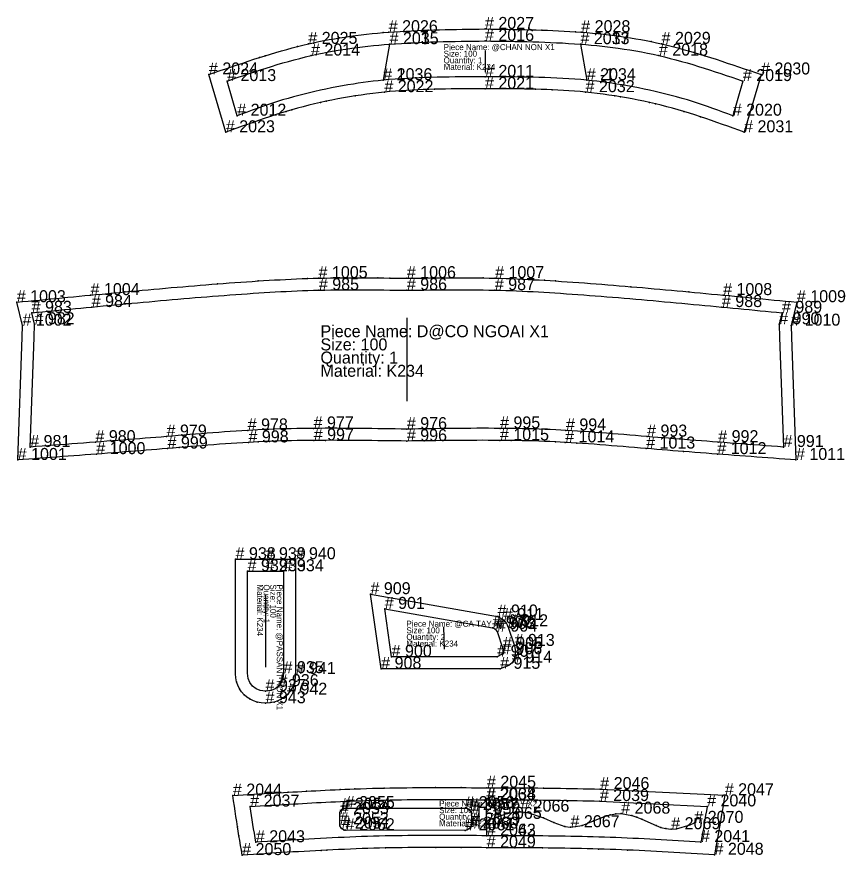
# Model space of a CAD drawing. Header units: metres. Extents: x 0 to 14781, y -73 to 3955.
# Drawn here: x 10755 to 11445, y 411 to 1110 of the extents above; entities that cross this region are included whole.
import ezdxf

# ---------------------------------------------------------------- set-up
doc = ezdxf.new("R2010")
doc.units = ezdxf.units.M

# ---------------------------------------------------------------- blocks, each defined once
blk = doc.blocks.new('36')
at = {"layer": '1'}
blk.add_lwpolyline([(11058.59, 566.59), (11049.64, 628.76), (11155.63, 610.17), (11158.31, 608.87), (11160.67, 607.22), (11162.61, 604.82), (11164.18, 602.04), (11169.74, 585.66), (11170.54, 580.94), (11169.92, 575.98), (11167.63, 571.69), (11164.84, 569.4), (11161.42, 567.82), (11157.7, 566.59)], close=True, dxfattribs=at)
at = {"layer": '14'}
blk.add_lwpolyline([(11067.26, 576.59), (11061.51, 616.53), (11151.27, 600.87), (11152.13, 600.64), (11153.66, 599.74), (11155.14, 597.55), (11160.01, 583.19), (11160.28, 581.64), (11159.34, 578.67), (11155.28, 576.59)], close=True, dxfattribs=at)
at = {"layer": '2'}
for p in [(11049.64, 628.76), (11061.51, 616.53), (11155.63, 610.17), (11160.67, 607.22), (11164.18, 602.04), (11151.27, 600.87), (11153.66, 599.74), (11155.14, 597.55), (11160.01, 583.19), (11169.74, 585.66), (11067.26, 576.59), (11155.28, 576.59), (11159.34, 578.67), (11058.59, 566.59), (11157.7, 566.59), (11167.63, 571.69)]:
    blk.add_point(p, dxfattribs=at)
at = {"layer": '3'}
for p in [(11160.67, 607.22), (11170.54, 580.94), (11167.63, 571.69)]:
    blk.add_point(p, dxfattribs=at)
at = {"layer": '7'}
blk.add_line((11111.44, 582.87), (11110.69, 601.71), dxfattribs=at)
at = {"layer": '1'}
for s, p in [('Size: 100', (11079.56, 596.14)), ('Piece Name: @CA TAY X2', (11079.56, 601.64)), ('Quantity: 2', (11079.56, 590.64)), ('Material: K234', (11079.56, 585.14))]:
    blk.add_text(s, height=5, dxfattribs=at).set_placement(p)
at = {"layer": '2'}
for s, p in [('# 909', (11049.64, 628.76)), ('# 901', (11061.51, 616.53)), ('# 910', (11155.63, 610.17)), ('# 911', (11160.67, 607.22)), ('# 902', (11151.27, 600.87)), ('# 903', (11153.66, 599.74)), ('# 912', (11164.18, 602.04)), ('# 904', (11155.14, 597.55)), ('# 913', (11169.74, 585.66)), ('# 906', (11159.34, 578.67)), ('# 905', (11160.01, 583.19)), ('# 900', (11067.26, 576.59)), ('# 907', (11155.28, 576.59)), ('# 914', (11167.63, 571.69)), ('# 908', (11058.59, 566.59)), ('# 915', (11157.7, 566.59))]:
    blk.add_text(s, height=10, dxfattribs=at).set_placement(p)
blk = doc.blocks.new('38')
at = {"layer": '1'}
blk.add_lwpolyline([(10937.19, 657.94), (10941.35, 657.94), (10945.52, 657.94), (10949.69, 657.94), (10953.85, 657.94), (10958.02, 657.94), (10962.19, 657.94), (10966.35, 657.94), (10970.52, 657.94), (10974.69, 657.94), (10978.85, 657.94), (10983.02, 657.94), (10987.19, 657.94), (10987.19, 562.29), (10986.89, 559.01), (10986.33, 555.78), (10985.36, 552.82), (10983.98, 550.01), (10982.21, 547.39), (10980.11, 545.01), (10977.74, 542.93), (10975.11, 541.16), (10972.3, 539.78), (10969.35, 538.8), (10965.8, 538.17), (10962.19, 537.86), (10958.57, 538.17), (10955.03, 538.8), (10952.07, 539.78), (10949.26, 541.16), (10946.63, 542.93), (10944.26, 545.01), (10942.16, 547.39), (10940.39, 550.01), (10939.01, 552.82), (10938.04, 555.78), (10937.48, 559.01), (10937.19, 562.29)], close=True, dxfattribs=at)
at = {"layer": '14'}
blk.add_lwpolyline([(10947.19, 647.94), (10950.94, 647.94), (10954.69, 647.94), (10958.44, 647.94), (10962.19, 647.94), (10965.94, 647.94), (10969.69, 647.94), (10973.44, 647.94), (10977.19, 647.94), (10977.19, 562.94), (10976.58, 558.37), (10975.23, 555.05), (10972.99, 552.15), (10970.07, 549.91), (10966.75, 548.54), (10962.19, 547.94), (10957.62, 548.54), (10954.3, 549.91), (10951.38, 552.15), (10949.14, 555.05), (10947.79, 558.37), (10947.19, 562.94)], close=True, dxfattribs=at)
at = {"layer": '2'}
for p in [(10937.19, 657.94), (10962.19, 657.94), (10987.19, 657.94), (10947.19, 647.94), (10962.19, 647.94), (10977.19, 647.94), (10977.19, 562.94), (10987.19, 562.29), (10962.19, 547.94), (10972.99, 552.15), (10980.11, 545.01), (10962.19, 537.86)]:
    blk.add_point(p, dxfattribs=at)
at = {"layer": '3'}
for p in [(10962.19, 657.94), (10938.04, 555.78), (10986.33, 555.78), (10940.39, 550.01), (10983.98, 550.01), (10944.26, 545.01), (10949.26, 541.16), (10955.03, 538.8), (10969.35, 538.8), (10975.11, 541.16), (10980.11, 545.01)]:
    blk.add_point(p, dxfattribs=at)
at = {"layer": '4'}
for p in [(10962.19, 657.94, 5), (10962.19, 647.94, 5)]:
    blk.add_point(p, dxfattribs=at)
at = {"layer": '7'}
blk.add_line((10962.19, 627.94), (10962.19, 567.95), dxfattribs=at)
at = {"layer": '1'}
for s, p in [('Material: K234', (10955.04, 636.94)), ('Quantity: 1', (10960.54, 636.94)), ('Size: 100', (10966.04, 636.94)), ('Piece Name: @PASSANT NON X1', (10971.54, 636.94))]:
    blk.add_text(s, height=5, rotation=270, dxfattribs=at).set_placement(p)
at = {"layer": '2'}
for s, p in [('# 938', (10937.19, 657.94)), ('# 939', (10962.19, 657.94)), ('# 940', (10987.19, 657.94)), ('# 932', (10947.19, 647.94)), ('# 933', (10962.19, 647.94)), ('# 934', (10977.19, 647.94)), ('# 935', (10977.19, 562.94)), ('# 941', (10987.19, 562.29)), ('# 936', (10972.99, 552.15)), ('# 937', (10962.19, 547.94)), ('# 942', (10980.11, 545.01)), ('# 943', (10962.19, 537.86))]:
    blk.add_text(s, height=10, dxfattribs=at).set_placement(p)
blk = doc.blocks.new('42')
at = {"layer": '1'}
blk.add_lwpolyline([(11079.95, 756.48), (11075.09, 756.56), (11070.24, 756.63), (11065.39, 756.7), (11060.54, 756.77), (11055.69, 756.83), (11050.84, 756.89), (11045.99, 756.95), (11041.14, 757), (11036.29, 757.04), (11031.44, 757.07), (11026.59, 757.1), (11021.74, 757.11), (11016.89, 757.12), (11012.04, 757.11), (11007.19, 757.1), (11002.34, 757.07), (10997.71, 757.02), (10993.08, 756.97), (10988.46, 756.9), (10983.83, 756.81), (10979.21, 756.7), (10974.58, 756.58), (10969.96, 756.43), (10965.33, 756.26), (10960.71, 756.07), (10956.09, 755.85), (10952.01, 755.64), (10947.92, 755.4), (10943.1, 755.11), (10938.28, 754.8), (10933.45, 754.48), (10928.63, 754.13), (10923.81, 753.78), (10918.99, 753.41), (10914.17, 753.04), (10909.35, 752.65), (10904.54, 752.26), (10899.72, 751.87), (10894.9, 751.47), (10890.08, 751.07), (10885.27, 750.67), (10880.45, 750.27), (10876, 749.91), (10871.55, 749.54), (10867.1, 749.18), (10862.65, 748.83), (10858.2, 748.47), (10853.75, 748.12), (10849.3, 747.77), (10844.6, 747.41), (10839.9, 747.04), (10835.2, 746.68), (10830.5, 746.32), (10825.8, 745.96), (10821.1, 745.61), (10816.42, 745.25), (10811.74, 744.9), (10807.05, 744.55), (10802.37, 744.2), (10797.69, 743.85), (10793.01, 743.5), (10788.32, 743.16), (10783.64, 742.81), (10778.96, 742.46), (10774.28, 742.12), (10769.59, 741.77), (10764.91, 741.43), (10760.23, 741.09), (10755.54, 740.74), (10759.39, 843.13), (10759.5, 852.74), (10754.77, 872.31), (10759.5, 872.77), (10764.23, 873.23), (10768.97, 873.68), (10773.7, 874.14), (10778.43, 874.6), (10783.17, 875.05), (10787.9, 875.51), (10792.63, 875.96), (10797.37, 876.42), (10802.1, 876.87), (10806.83, 877.32), (10811.57, 877.77), (10816.3, 878.22), (10821.07, 878.68), (10825.85, 879.13), (10830.62, 879.58), (10835.39, 880.03), (10840.16, 880.48), (10844.94, 880.92), (10849.76, 881.37), (10854.58, 881.82), (10859.4, 882.26), (10864.23, 882.7), (10869.05, 883.14), (10873.87, 883.57), (10878.7, 884), (10883.52, 884.43), (10888.34, 884.85), (10893.17, 885.26), (10897.99, 885.67), (10902.82, 886.07), (10907.65, 886.47), (10912.47, 886.86), (10917.3, 887.24), (10922.13, 887.62), (10926.96, 887.99), (10931.79, 888.35), (10936.62, 888.7), (10941.45, 889.04), (10946.28, 889.38), (10951.11, 889.7), (10955.94, 890.01), (10960.52, 890.3), (10965.1, 890.58), (10969.69, 890.84), (10974.27, 891.09), (10978.85, 891.33), (10983.43, 891.55), (10988.02, 891.75), (10992.6, 891.94), (10997.18, 892.1), (11001.77, 892.24), (11006.35, 892.36), (11011.3, 892.46), (11016.25, 892.54), (11021.2, 892.59), (11026.14, 892.62), (11031.09, 892.63), (11036.04, 892.63), (11040.99, 892.62), (11045.94, 892.59), (11050.88, 892.56), (11055.83, 892.53), (11060.78, 892.49), (11065.73, 892.45), (11070.47, 892.42), (11075.21, 892.39), (11079.95, 892.36), (11084.68, 892.39), (11089.42, 892.42), (11094.16, 892.45), (11099.11, 892.49), (11104.06, 892.53), (11109.01, 892.56), (11113.95, 892.59), (11118.9, 892.62), (11123.85, 892.63), (11128.8, 892.63), (11133.75, 892.62), (11138.7, 892.59), (11143.64, 892.54), (11148.59, 892.46), (11153.54, 892.36), (11158.12, 892.24), (11162.71, 892.1), (11167.29, 891.94), (11171.88, 891.75), (11176.46, 891.55), (11181.04, 891.33), (11185.62, 891.09), (11190.21, 890.84), (11194.79, 890.58), (11199.37, 890.3), (11203.95, 890.01), (11208.78, 889.7), (11213.61, 889.38), (11218.44, 889.04), (11223.27, 888.7), (11228.1, 888.35), (11232.93, 887.99), (11237.76, 887.62), (11242.59, 887.24), (11247.42, 886.86), (11252.24, 886.47), (11257.07, 886.07), (11261.9, 885.67), (11266.72, 885.26), (11271.55, 884.85), (11276.37, 884.43), (11281.2, 884), (11286.02, 883.57), (11290.84, 883.14), (11295.66, 882.7), (11300.49, 882.26), (11305.31, 881.82), (11310.13, 881.37), (11314.95, 880.92), (11319.73, 880.48), (11324.5, 880.03), (11329.27, 879.58), (11334.05, 879.13), (11338.82, 878.68), (11343.59, 878.22), (11348.32, 877.77), (11353.06, 877.32), (11357.79, 876.87), (11362.53, 876.42), (11367.26, 875.96), (11371.99, 875.51), (11376.73, 875.05), (11381.46, 874.6), (11386.19, 874.14), (11390.93, 873.68), (11395.66, 873.23), (11400.39, 872.77), (11405.12, 872.31), (11400.39, 852.74), (11400.5, 843.13), (11404.35, 740.74), (11399.67, 741.09), (11394.98, 741.43), (11390.3, 741.77), (11385.62, 742.12), (11380.93, 742.46), (11376.25, 742.81), (11371.57, 743.16), (11366.88, 743.5), (11362.2, 743.85), (11357.52, 744.2), (11352.84, 744.55), (11348.15, 744.9), (11343.47, 745.25), (11338.79, 745.61), (11334.09, 745.96), (11329.39, 746.32), (11324.69, 746.68), (11319.99, 747.04), (11315.29, 747.41), (11310.59, 747.77), (11306.14, 748.12), (11301.69, 748.47), (11297.24, 748.83), (11292.79, 749.18), (11288.34, 749.54), (11283.89, 749.91), (11279.44, 750.27), (11274.62, 750.67), (11269.81, 751.07), (11264.99, 751.47), (11260.17, 751.87), (11255.35, 752.26), (11250.54, 752.65), (11245.72, 753.04), (11240.9, 753.41), (11236.08, 753.78), (11231.26, 754.13), (11226.44, 754.48), (11221.61, 754.8), (11216.79, 755.11), (11211.97, 755.4), (11207.88, 755.64), (11203.8, 755.85), (11199.18, 756.07), (11194.56, 756.26), (11189.93, 756.43), (11185.31, 756.58), (11180.69, 756.7), (11176.06, 756.81), (11171.43, 756.9), (11166.81, 756.97), (11162.18, 757.02), (11157.55, 757.07), (11152.7, 757.1), (11147.85, 757.11), (11143, 757.12), (11138.15, 757.11), (11133.3, 757.1), (11128.45, 757.07), (11123.6, 757.04), (11118.75, 757), (11113.9, 756.95), (11109.05, 756.89), (11104.2, 756.83), (11099.35, 756.77), (11094.5, 756.7), (11089.65, 756.63), (11084.8, 756.56)], close=True, dxfattribs=at)
at = {"layer": '14'}
blk.add_lwpolyline([(11079.95, 766.48), (11075.09, 766.55), (11070.23, 766.63), (11065.38, 766.7), (11060.52, 766.77), (11055.66, 766.83), (11050.81, 766.89), (11045.95, 766.95), (11041.1, 767), (11036.24, 767.04), (11031.38, 767.07), (11026.53, 767.1), (11021.67, 767.12), (11016.81, 767.12), (11011.96, 767.12), (11007.1, 767.1), (11002.24, 767.07), (10997.59, 767.02), (10992.93, 766.97), (10988.27, 766.9), (10983.61, 766.81), (10978.96, 766.7), (10974.3, 766.57), (10969.65, 766.42), (10964.99, 766.25), (10960.34, 766.06), (10955.69, 765.84), (10951.48, 765.62), (10947.27, 765.38), (10942.44, 765.09), (10937.61, 764.78), (10932.77, 764.45), (10927.94, 764.11), (10923.11, 763.75), (10918.28, 763.39), (10913.46, 763.01), (10908.63, 762.63), (10903.8, 762.24), (10898.98, 761.84), (10894.15, 761.44), (10889.32, 761.04), (10884.5, 760.64), (10879.67, 760.24), (10875.22, 759.88), (10870.77, 759.51), (10866.32, 759.15), (10861.87, 758.8), (10857.42, 758.44), (10852.97, 758.09), (10848.52, 757.74), (10843.82, 757.38), (10839.13, 757.01), (10834.43, 756.65), (10829.74, 756.29), (10825.04, 755.93), (10820.35, 755.58), (10815.4, 755.21), (10810.46, 754.83), (10805.52, 754.46), (10800.57, 754.1), (10795.63, 753.73), (10790.68, 753.36), (10785.74, 753), (10780.79, 752.63), (10775.85, 752.27), (10770.9, 751.91), (10765.96, 751.54), (10769.39, 842.88), (10769.52, 853.87), (10767.2, 863.46), (10771.75, 863.9), (10776.3, 864.34), (10780.85, 864.78), (10785.4, 865.22), (10789.95, 865.65), (10794.5, 866.09), (10799.05, 866.53), (10803.6, 866.96), (10808.15, 867.4), (10812.7, 867.83), (10817.25, 868.27), (10822.01, 868.72), (10826.77, 869.17), (10831.53, 869.62), (10836.29, 870.07), (10841.05, 870.52), (10845.82, 870.96), (10850.63, 871.41), (10855.44, 871.85), (10860.25, 872.3), (10865.06, 872.74), (10869.88, 873.17), (10874.69, 873.61), (10879.5, 874.03), (10884.32, 874.46), (10889.13, 874.88), (10893.94, 875.29), (10898.76, 875.7), (10903.57, 876.1), (10908.39, 876.5), (10913.21, 876.89), (10918.02, 877.27), (10922.84, 877.64), (10927.66, 878.01), (10932.48, 878.37), (10937.3, 878.72), (10942.12, 879.06), (10946.94, 879.4), (10951.76, 879.72), (10956.59, 880.03), (10961.13, 880.32), (10965.67, 880.59), (10970.22, 880.85), (10974.76, 881.1), (10979.31, 881.34), (10983.85, 881.56), (10988.4, 881.76), (10992.95, 881.94), (10997.5, 882.1), (11002.05, 882.24), (11006.6, 882.36), (11011.52, 882.46), (11016.44, 882.54), (11021.37, 882.59), (11026.3, 882.62), (11031.22, 882.63), (11036.15, 882.63), (11041.07, 882.62), (11046, 882.59), (11050.93, 882.56), (11055.85, 882.53), (11060.78, 882.49), (11065.71, 882.45), (11070.45, 882.42), (11075.2, 882.39), (11079.95, 882.36), (11084.69, 882.39), (11089.44, 882.42), (11094.19, 882.45), (11099.11, 882.49), (11104.04, 882.53), (11108.96, 882.56), (11113.89, 882.59), (11118.82, 882.62), (11123.74, 882.63), (11128.67, 882.63), (11133.6, 882.62), (11138.52, 882.59), (11143.45, 882.54), (11148.37, 882.46), (11153.3, 882.36), (11157.85, 882.24), (11162.39, 882.1), (11166.94, 881.94), (11171.49, 881.76), (11176.04, 881.56), (11180.58, 881.34), (11185.13, 881.1), (11189.67, 880.85), (11194.22, 880.59), (11198.76, 880.32), (11203.31, 880.03), (11208.13, 879.72), (11212.95, 879.4), (11217.77, 879.06), (11222.59, 878.72), (11227.41, 878.37), (11232.23, 878.01), (11237.05, 877.64), (11241.87, 877.27), (11246.68, 876.89), (11251.5, 876.5), (11256.32, 876.1), (11261.13, 875.7), (11265.95, 875.29), (11270.76, 874.88), (11275.58, 874.46), (11280.39, 874.03), (11285.2, 873.61), (11290.02, 873.17), (11294.83, 872.74), (11299.64, 872.3), (11304.45, 871.85), (11309.26, 871.41), (11314.08, 870.96), (11318.84, 870.52), (11323.6, 870.07), (11328.36, 869.62), (11333.12, 869.17), (11337.88, 868.72), (11342.64, 868.27), (11347.19, 867.83), (11351.74, 867.4), (11356.3, 866.96), (11360.85, 866.53), (11365.4, 866.09), (11369.95, 865.65), (11374.5, 865.22), (11379.05, 864.78), (11383.6, 864.34), (11388.15, 863.9), (11392.7, 863.46), (11390.38, 853.87), (11390.51, 842.88), (11393.94, 751.54), (11388.99, 751.91), (11384.05, 752.27), (11379.1, 752.63), (11374.16, 753), (11369.21, 753.36), (11364.27, 753.73), (11359.32, 754.1), (11354.38, 754.46), (11349.43, 754.83), (11344.49, 755.21), (11339.54, 755.58), (11334.85, 755.93), (11330.15, 756.29), (11325.46, 756.65), (11320.76, 757.01), (11316.07, 757.38), (11311.38, 757.74), (11306.92, 758.09), (11302.47, 758.44), (11298.02, 758.8), (11293.57, 759.15), (11289.12, 759.51), (11284.67, 759.88), (11280.22, 760.24), (11275.39, 760.64), (11270.57, 761.04), (11265.74, 761.44), (11260.91, 761.84), (11256.09, 762.24), (11251.26, 762.63), (11246.43, 763.01), (11241.61, 763.39), (11236.78, 763.75), (11231.95, 764.11), (11227.12, 764.45), (11222.28, 764.78), (11217.45, 765.09), (11212.62, 765.38), (11208.41, 765.62), (11204.21, 765.84), (11199.55, 766.06), (11194.9, 766.25), (11190.25, 766.42), (11185.59, 766.57), (11180.93, 766.7), (11176.28, 766.81), (11171.62, 766.9), (11166.96, 766.97), (11162.31, 767.02), (11157.65, 767.07), (11152.79, 767.1), (11147.93, 767.12), (11143.08, 767.12), (11138.22, 767.12), (11133.36, 767.1), (11128.51, 767.07), (11123.65, 767.04), (11118.8, 767), (11113.94, 766.95), (11109.08, 766.89), (11104.23, 766.83), (11099.37, 766.77), (11094.51, 766.7), (11089.66, 766.63), (11084.8, 766.55)], close=True, dxfattribs=at)
at = {"layer": '2'}
for p in [(11006.35, 892.36), (11079.95, 892.36), (11153.54, 892.36), (11006.6, 882.36), (11079.95, 882.36), (11153.3, 882.36), (10816.3, 878.22), (11343.59, 878.22), (10754.77, 872.31), (10817.25, 868.27), (11342.64, 868.27), (11405.12, 872.31), (10767.2, 863.46), (11392.7, 863.46), (10769.52, 853.87), (11390.38, 853.87), (10759.5, 852.74), (11400.39, 852.74), (10947.27, 765.38), (11002.24, 767.07), (11079.95, 766.48), (11157.65, 767.07), (11212.62, 765.38), (10820.35, 755.58), (10879.67, 760.24), (10947.92, 755.4), (11002.34, 757.07), (11079.95, 756.48), (11157.55, 757.07), (11211.97, 755.4), (11280.22, 760.24), (11339.54, 755.58), (10765.96, 751.54), (10880.45, 750.27), (11279.44, 750.27), (11393.94, 751.54), (10821.1, 745.61), (11338.79, 745.61), (10755.54, 740.74), (11404.35, 740.74)]:
    blk.add_point(p, dxfattribs=at)
at = {"layer": '3'}
for p in [(10955.94, 890.01), (10997.18, 892.1), (11006.35, 892.36), (11055.83, 892.53), (11065.73, 892.45), (11094.16, 892.45), (11143.64, 892.54), (11153.54, 892.36), (11194.79, 890.58), (11203.95, 890.01), (10922.13, 887.62), (11266.72, 885.26), (10816.3, 878.22), (10844.94, 880.92), (11314.95, 880.92), (11343.59, 878.22), (10947.92, 755.4), (10956.09, 755.85), (10965.33, 756.26), (11002.34, 757.07), (11012.04, 757.11), (11094.5, 756.7), (11157.55, 757.07), (11166.81, 756.97), (11203.8, 755.85), (11211.97, 755.4), (10880.45, 750.27), (10890.08, 751.07), (11221.61, 754.8), (11279.44, 750.27), (10821.1, 745.61), (10849.3, 747.77), (11310.59, 747.77), (11338.79, 745.61)]:
    blk.add_point(p, dxfattribs=at)
at = {"layer": '4'}
for p in [(10947.27, 765.38, 7), (11002.24, 767.07, 7), (11079.95, 766.48, 7), (11157.65, 767.07, 7), (11212.62, 765.38, 7), (10879.67, 760.24, 7), (10947.92, 755.4, 7), (11002.34, 757.07, 7), (11079.95, 756.48, 7), (11157.55, 757.07, 7), (11211.97, 755.4, 7), (11280.22, 760.24, 7), (10880.45, 750.27, 7), (11279.44, 750.27, 7)]:
    blk.add_point(p, dxfattribs=at)
at = {"layer": '7'}
blk.add_line((11079.95, 859.19), (11079.95, 789.66), dxfattribs=at)
at = {"layer": '1'}
for s, p in [('Piece Name: D@CO NGOAI X1', (11007.95, 843.12)), ('Size: 100', (11007.95, 832.12)), ('Quantity: 1', (11007.95, 821.12)), ('Material: K234', (11007.95, 810.12))]:
    blk.add_text(s, height=10, dxfattribs=at).set_placement(p)
at = {"layer": '2'}
for s, p in [('# 1005', (11006.35, 892.36)), ('# 1006', (11079.95, 892.36)), ('# 1007', (11153.54, 892.36)), ('# 1004', (10816.3, 878.22)), ('# 985', (11006.6, 882.36)), ('# 986', (11079.95, 882.36)), ('# 987', (11153.3, 882.36)), ('# 1008', (11343.59, 878.22)), ('# 1003', (10754.77, 872.31)), ('# 1009', (11405.12, 872.31)), ('# 984', (10817.25, 868.27)), ('# 988', (11342.64, 868.27)), ('# 983', (10767.2, 863.46)), ('# 989', (11392.7, 863.46)), ('# 1002', (10759.5, 852.74)), ('# 982', (10769.52, 853.87)), ('# 990', (11390.38, 853.87)), ('# 1010', (11400.39, 852.74)), ('# 977', (11002.24, 767.07)), ('# 976', (11079.95, 766.48)), ('# 995', (11157.65, 767.07)), ('# 979', (10879.67, 760.24)), ('# 978', (10947.27, 765.38)), ('# 994', (11212.62, 765.38)), ('# 993', (11280.22, 760.24)), ('# 980', (10820.35, 755.58)), ('# 998', (10947.92, 755.4)), ('# 997', (11002.34, 757.07)), ('# 996', (11079.95, 756.48)), ('# 1015', (11157.55, 757.07)), ('# 1014', (11211.97, 755.4)), ('# 992', (11339.54, 755.58)), ('# 981', (10765.96, 751.54)), ('# 1000', (10821.1, 745.61)), ('# 999', (10880.45, 750.27)), ('# 1013', (11279.44, 750.27)), ('# 1012', (11338.79, 745.61)), ('# 991', (11393.94, 751.54)), ('# 1001', (10755.54, 740.74)), ('# 1011', (11404.35, 740.74))]:
    blk.add_text(s, height=10, dxfattribs=at).set_placement(p)
blk = doc.blocks.new('80')
at = {"layer": '1'}
blk.add_lwpolyline([(11145.1, 1050.18), (11140.41, 1050.19), (11135.73, 1050.19), (11131.04, 1050.18), (11126.36, 1050.17), (11121.67, 1050.15), (11116.99, 1050.11), (11112.3, 1050.05), (11107.62, 1049.98), (11102.93, 1049.88), (11098.29, 1049.75), (11093.64, 1049.6), (11089, 1049.41), (11084.36, 1049.19), (11079.72, 1048.93), (11075.09, 1048.63), (11070.46, 1048.29), (11065.83, 1047.9), (11061.21, 1047.47), (11056.34, 1046.95), (11051.47, 1046.38), (11046.61, 1045.75), (11041.76, 1045.07), (11036.91, 1044.34), (11032.04, 1043.56), (11027.18, 1042.73), (11022.33, 1041.84), (11017.49, 1040.9), (11012.65, 1039.91), (11007.83, 1038.86), (11003.05, 1037.75), (10998.27, 1036.59), (10993.51, 1035.36), (10988.77, 1034.08), (10984.04, 1032.75), (10979.32, 1031.36), (10974.7, 1029.95), (10970.09, 1028.48), (10965.5, 1026.98), (10960.92, 1025.44), (10956.35, 1023.86), (10951.78, 1022.26), (10947.23, 1020.63), (10942.68, 1018.99), (10938.14, 1017.33), (10933.6, 1015.67), (10929.06, 1014), (10914.95, 1062.23), (10919.64, 1063.83), (10924.32, 1065.44), (10929.01, 1067.04), (10933.7, 1068.63), (10938.39, 1070.21), (10943.09, 1071.77), (10947.79, 1073.32), (10952.5, 1074.85), (10957.22, 1076.36), (10961.94, 1077.84), (10966.4, 1079.21), (10970.86, 1080.55), (10975.32, 1081.86), (10979.8, 1083.13), (10984.3, 1084.35), (10988.8, 1085.53), (10993.31, 1086.66), (10997.84, 1087.74), (11002.15, 1088.7), (11006.47, 1089.61), (11010.81, 1090.47), (11015.15, 1091.28), (11019.5, 1092.04), (11023.86, 1092.76), (11028.22, 1093.43), (11032.59, 1094.06), (11037.19, 1094.67), (11041.79, 1095.24), (11046.39, 1095.77), (11051, 1096.25), (11055.61, 1096.7), (11060.22, 1097.11), (11064.84, 1097.48), (11069.55, 1097.82), (11074.26, 1098.13), (11078.98, 1098.41), (11083.69, 1098.66), (11088.41, 1098.88), (11093.13, 1099.08), (11097.85, 1099.26), (11102.57, 1099.41), (11107.29, 1099.54), (11112.02, 1099.66), (11116.74, 1099.76), (11121.46, 1099.86), (11126.19, 1099.94), (11130.92, 1100.01), (11135.64, 1100.07), (11140.37, 1100.13), (11145.1, 1100.19), (11149.82, 1100.13), (11154.55, 1100.07), (11159.28, 1100.01), (11164, 1099.94), (11168.73, 1099.86), (11173.45, 1099.76), (11178.18, 1099.66), (11182.9, 1099.54), (11187.62, 1099.41), (11192.34, 1099.26), (11197.06, 1099.08), (11201.78, 1098.88), (11206.5, 1098.66), (11211.22, 1098.41), (11215.93, 1098.13), (11220.64, 1097.82), (11225.35, 1097.48), (11229.97, 1097.11), (11234.58, 1096.7), (11239.2, 1096.25), (11243.8, 1095.77), (11248.41, 1095.24), (11253.01, 1094.67), (11257.6, 1094.06), (11261.97, 1093.43), (11266.34, 1092.76), (11270.7, 1092.04), (11275.05, 1091.28), (11279.39, 1090.47), (11283.72, 1089.61), (11288.04, 1088.7), (11292.35, 1087.74), (11296.88, 1086.66), (11301.39, 1085.53), (11305.9, 1084.35), (11310.39, 1083.13), (11314.87, 1081.86), (11319.34, 1080.55), (11323.8, 1079.21), (11328.25, 1077.84), (11332.97, 1076.36), (11337.69, 1074.85), (11342.4, 1073.32), (11347.1, 1071.77), (11351.8, 1070.21), (11356.49, 1068.63), (11361.18, 1067.04), (11365.87, 1065.44), (11370.55, 1063.83), (11375.24, 1062.23), (11361.14, 1014), (11356.6, 1015.67), (11352.06, 1017.33), (11347.51, 1018.99), (11342.96, 1020.63), (11338.41, 1022.26), (11333.84, 1023.86), (11329.27, 1025.44), (11324.69, 1026.98), (11320.1, 1028.48), (11315.49, 1029.95), (11310.87, 1031.36), (11306.16, 1032.75), (11301.43, 1034.08), (11296.68, 1035.36), (11291.92, 1036.59), (11287.15, 1037.75), (11282.36, 1038.86), (11277.54, 1039.91), (11272.71, 1040.9), (11267.86, 1041.84), (11263.01, 1042.73), (11258.15, 1043.56), (11253.28, 1044.34), (11248.43, 1045.07), (11243.58, 1045.75), (11238.72, 1046.38), (11233.86, 1046.95), (11228.98, 1047.47), (11224.36, 1047.9), (11219.73, 1048.29), (11215.1, 1048.63), (11210.47, 1048.93), (11205.83, 1049.19), (11201.19, 1049.41), (11196.55, 1049.6), (11191.9, 1049.75), (11187.26, 1049.88), (11182.58, 1049.98), (11177.89, 1050.05), (11173.21, 1050.11), (11168.52, 1050.15), (11163.84, 1050.17), (11159.15, 1050.18), (11154.47, 1050.19), (11149.78, 1050.19)], close=True, dxfattribs=at)
at = {"layer": '14'}
blk.add_lwpolyline([(11145.1, 1060.18), (11140.09, 1060.19), (11135.09, 1060.19), (11130.09, 1060.18), (11125.09, 1060.17), (11120.09, 1060.14), (11115.09, 1060.09), (11110.1, 1060.02), (11105.1, 1059.93), (11100.11, 1059.81), (11095.12, 1059.66), (11090.13, 1059.47), (11085.15, 1059.25), (11080.17, 1058.98), (11075.19, 1058.67), (11070.22, 1058.31), (11065.25, 1057.9), (11060.28, 1057.43), (11056.12, 1056.99), (11051.95, 1056.52), (11047.8, 1056), (11043.64, 1055.44), (11039.49, 1054.85), (11035.35, 1054.22), (11030.75, 1053.48), (11026.17, 1052.7), (11021.59, 1051.88), (11017.02, 1051.01), (11012.46, 1050.09), (11007.91, 1049.12), (11003.37, 1048.11), (10998.84, 1047.04), (10994.32, 1045.93), (10989.82, 1044.76), (10985.34, 1043.54), (10980.87, 1042.27), (10976.41, 1040.94), (10972.16, 1039.61), (10967.93, 1038.24), (10963.71, 1036.83), (10959.5, 1035.39), (10955.3, 1033.92), (10951.1, 1032.42), (10946.92, 1030.91), (10942.73, 1029.38), (10938.55, 1027.85), (10930.11, 1056.72), (10934.73, 1058.3), (10939.35, 1059.88), (10943.98, 1061.45), (10948.61, 1063), (10953.24, 1064.54), (10957.88, 1066.05), (10962.53, 1067.54), (10967.18, 1069), (10971.84, 1070.42), (10976.52, 1071.8), (10981.2, 1073.14), (10985.9, 1074.43), (10990.61, 1075.67), (10995.33, 1076.86), (11000.07, 1077.98), (11004.88, 1079.05), (11009.71, 1080.05), (11014.55, 1080.99), (11019.4, 1081.87), (11024.26, 1082.69), (11029.14, 1083.45), (11034.02, 1084.15), (11038.51, 1084.75), (11043, 1085.31), (11047.5, 1085.82), (11052.01, 1086.3), (11056.51, 1086.73), (11061.02, 1087.13), (11065.54, 1087.5), (11070.5, 1087.86), (11075.46, 1088.18), (11080.43, 1088.47), (11085.39, 1088.73), (11090.36, 1088.95), (11095.33, 1089.15), (11100.31, 1089.33), (11105.28, 1089.48), (11110.25, 1089.61), (11115.23, 1089.73), (11120.21, 1089.83), (11125.18, 1089.91), (11130.16, 1089.99), (11135.14, 1090.06), (11140.12, 1090.12), (11145.1, 1090.19), (11150.08, 1090.12), (11155.05, 1090.06), (11160.03, 1089.99), (11165.01, 1089.91), (11169.99, 1089.83), (11174.96, 1089.73), (11179.94, 1089.61), (11184.91, 1089.48), (11189.89, 1089.33), (11194.86, 1089.15), (11199.83, 1088.95), (11204.8, 1088.73), (11209.77, 1088.47), (11214.73, 1088.18), (11219.69, 1087.86), (11224.65, 1087.5), (11229.17, 1087.13), (11233.68, 1086.73), (11238.19, 1086.3), (11242.69, 1085.82), (11247.19, 1085.31), (11251.68, 1084.75), (11256.17, 1084.15), (11261.06, 1083.45), (11265.93, 1082.69), (11270.79, 1081.87), (11275.65, 1080.99), (11280.49, 1080.05), (11285.31, 1079.05), (11290.12, 1077.98), (11294.86, 1076.86), (11299.59, 1075.67), (11304.3, 1074.43), (11308.99, 1073.14), (11313.68, 1071.8), (11318.35, 1070.42), (11323.01, 1069), (11327.67, 1067.54), (11332.31, 1066.05), (11336.95, 1064.54), (11341.58, 1063), (11346.21, 1061.45), (11350.84, 1059.88), (11355.46, 1058.3), (11360.09, 1056.72), (11351.65, 1027.85), (11347.46, 1029.38), (11343.28, 1030.91), (11339.09, 1032.42), (11334.89, 1033.92), (11330.69, 1035.39), (11326.48, 1036.83), (11322.26, 1038.24), (11318.03, 1039.61), (11313.78, 1040.94), (11309.33, 1042.27), (11304.86, 1043.54), (11300.37, 1044.76), (11295.87, 1045.93), (11291.35, 1047.04), (11286.83, 1048.11), (11282.29, 1049.12), (11277.73, 1050.09), (11273.17, 1051.01), (11268.6, 1051.88), (11264.02, 1052.7), (11259.44, 1053.48), (11254.84, 1054.22), (11250.7, 1054.85), (11246.55, 1055.44), (11242.39, 1056), (11238.24, 1056.52), (11234.08, 1056.99), (11229.91, 1057.43), (11224.95, 1057.9), (11219.98, 1058.31), (11215, 1058.67), (11210.02, 1058.98), (11205.04, 1059.25), (11200.06, 1059.47), (11195.07, 1059.66), (11190.08, 1059.81), (11185.09, 1059.93), (11180.09, 1060.02), (11175.1, 1060.09), (11170.1, 1060.14), (11165.1, 1060.17), (11160.1, 1060.18), (11155.1, 1060.19), (11150.1, 1060.19)], close=True, dxfattribs=at)
at = {"layer": '2'}
for p in [(11145.1, 1100.19), (11064.84, 1097.48), (11225.35, 1097.48), (10997.84, 1087.74), (11065.54, 1087.5), (11065.54, 1087.5), (11145.1, 1090.19), (11224.65, 1087.5), (11224.65, 1087.5), (11292.35, 1087.74), (11000.07, 1077.98), (11290.12, 1077.98), (10914.95, 1062.23), (10930.11, 1056.72), (11060.28, 1057.43), (11060.28, 1057.43), (11145.1, 1060.18), (11229.91, 1057.43), (11229.91, 1057.43), (11360.09, 1056.72), (11375.24, 1062.23), (11145.1, 1050.18), (11061.21, 1047.47), (11228.98, 1047.47), (10938.55, 1027.85), (11351.65, 1027.85), (10929.06, 1014), (11361.14, 1014)]:
    blk.add_point(p, dxfattribs=at)
at = {"layer": '3'}
for p in [(11097.85, 1099.26), (11192.34, 1099.26), (11220.64, 1097.82), (11023.86, 1092.76), (11032.59, 1094.06), (11060.22, 1097.11), (11064.84, 1097.48), (11225.35, 1097.48), (11253.01, 1094.67), (11257.6, 1094.06), (10988.8, 1085.53), (10997.84, 1087.74), (11283.72, 1089.61), (11292.35, 1087.74), (10961.94, 1077.84), (11319.34, 1080.55), (11328.25, 1077.84), (10957.22, 1076.36), (11102.93, 1049.88), (11187.26, 1049.88), (11201.19, 1049.41), (11036.91, 1044.34), (11061.21, 1047.47), (11075.09, 1048.63), (11228.98, 1047.47), (11253.28, 1044.34), (11258.15, 1043.56), (11007.83, 1038.86), (11012.65, 1039.91), (11282.36, 1038.86), (11287.15, 1037.75), (10979.32, 1031.36), (10984.04, 1032.75), (11310.87, 1031.36), (10951.78, 1022.26), (11324.69, 1026.98)]:
    blk.add_point(p, dxfattribs=at)
at = {"layer": '4'}
for p in [(11145.1, 1100.19, 7), (10997.84, 1087.74, 7), (11145.1, 1090.19, 7), (11292.35, 1087.74, 7), (11000.07, 1077.98, 7), (11290.12, 1077.98, 7), (11145.1, 1060.18, 7), (11145.1, 1050.18, 7)]:
    blk.add_point(p, dxfattribs=at)
at = {"layer": '7'}
blk.add_line((11145.1, 1082.19), (11145.1, 1064.18), dxfattribs=at)
at = {"layer": '8'}
for p, q in [((11065.54, 1087.5), (11060.28, 1057.43)), ((11224.65, 1087.5), (11229.91, 1057.43))]:
    blk.add_line(p, q, dxfattribs=at)
at = {"layer": '1'}
for s, p in [('Piece Name: @CHAN NON X1', (11110.6, 1082.53)), ('Size: 100', (11110.6, 1077.03)), ('Quantity: 1', (11110.6, 1071.53)), ('Material: K234', (11110.6, 1066.03))]:
    blk.add_text(s, height=5, dxfattribs=at).set_placement(p)
at = {"layer": '2'}
for s, p in [('# 2026', (11064.84, 1097.48)), ('# 2027', (11145.1, 1100.19)), ('# 2028', (11225.35, 1097.48)), ('# 2025', (10997.84, 1087.74)), ('# 2016', (11145.1, 1090.19)), ('# 2029', (11292.35, 1087.74)), ('# 2015', (11065.54, 1087.5)), ('# 2035', (11065.54, 1087.5)), ('# 2017', (11224.65, 1087.5)), ('# 2033', (11224.65, 1087.5)), ('# 2014', (11000.07, 1077.98)), ('# 2018', (11290.12, 1077.98)), ('# 2024', (10914.95, 1062.23)), ('# 2011', (11145.1, 1060.18)), ('# 2030', (11375.24, 1062.23)), ('# 2013', (10930.11, 1056.72)), ('# 2036', (11060.28, 1057.43)), ('# 1', (11060.28, 1057.43)), ('# 2034', (11229.91, 1057.43)), ('# -1', (11229.91, 1057.43)), ('# 2019', (11360.09, 1056.72)), ('# 2022', (11061.21, 1047.47)), ('# 2021', (11145.1, 1050.18)), ('# 2032', (11228.98, 1047.47)), ('# 2012', (10938.55, 1027.85)), ('# 2020', (11351.65, 1027.85)), ('# 2023', (10929.06, 1014)), ('# 2031', (11361.14, 1014))]:
    blk.add_text(s, height=10, dxfattribs=at).set_placement(p)
blk = doc.blocks.new('81')
at = {"layer": '1'}
blk.add_lwpolyline([(10934.94, 460.84), (10939.28, 461.11), (10943.63, 461.38), (10947.97, 461.65), (10952.31, 461.92), (10956.66, 462.19), (10961, 462.46), (10965.35, 462.73), (10969.23, 462.96), (10973.12, 463.2), (10977.01, 463.43), (10980.9, 463.65), (10984.77, 463.87), (10988.65, 464.09), (10992.52, 464.31), (10996.4, 464.52), (11000.29, 464.73), (11004.19, 464.94), (11008.09, 465.14), (11011.98, 465.35), (11016.06, 465.54), (11020.14, 465.72), (11024.22, 465.91), (11028.3, 466.08), (11032.39, 466.25), (11036.47, 466.41), (11041.39, 466.59), (11046.31, 466.76), (11051.22, 466.9), (11056.14, 467.04), (11061.05, 467.15), (11065.8, 467.25), (11070.54, 467.33), (11075.29, 467.39), (11080.04, 467.45), (11084.78, 467.49), (11089.53, 467.52), (11094.27, 467.54), (11099.02, 467.55), (11103.76, 467.55), (11108.03, 467.55), (11112.3, 467.54), (11116.56, 467.53), (11120.83, 467.51), (11125.09, 467.49), (11129.42, 467.47), (11133.75, 467.45), (11138.08, 467.44), (11142.41, 467.42), (11146.73, 467.4), (11151.45, 467.39), (11156.17, 467.38), (11160.89, 467.36), (11165.61, 467.35), (11170.32, 467.33), (11175.04, 467.31), (11179.76, 467.28), (11184.48, 467.24), (11189.19, 467.2), (11193.91, 467.15), (11198.64, 467.09), (11203.37, 467.02), (11208.11, 466.94), (11212.84, 466.86), (11217.57, 466.78), (11222.3, 466.68), (11227.03, 466.59), (11231.76, 466.49), (11236.49, 466.39), (11241.22, 466.29), (11344.99, 461.12), (11344.27, 456.72), (11343.55, 452.32), (11342.82, 447.92), (11342.09, 443.52), (11341.35, 439.13), (11340.6, 434.73), (11339.79, 430.08), (11338.97, 425.43), (11338.13, 420.78), (11337.3, 416.14), (11336.46, 411.49), (11331.62, 411.78), (11326.78, 412.07), (11321.94, 412.35), (11317.1, 412.64), (11312.26, 412.92), (11307.42, 413.2), (11302.58, 413.47), (11297.74, 413.74), (11292.89, 414), (11288.05, 414.26), (11283.21, 414.51), (11278.37, 414.75), (11273.53, 414.98), (11268.69, 415.2), (11263.84, 415.41), (11259, 415.62), (11254.16, 415.81), (11249.31, 415.99), (11244.47, 416.15), (11239.62, 416.3), (11234.98, 416.44), (11230.33, 416.56), (11225.68, 416.67), (11221.03, 416.76), (11216.39, 416.85), (11211.74, 416.93), (11207.09, 417), (11202.44, 417.06), (11197.79, 417.11), (11193.14, 417.16), (11188.49, 417.2), (11183.83, 417.23), (11179.17, 417.26), (11174.51, 417.29), (11169.86, 417.31), (11165.19, 417.33), (11160.52, 417.35), (11155.85, 417.37), (11151.18, 417.38), (11146.51, 417.4), (11142.27, 417.42), (11138.04, 417.45), (11133.81, 417.47), (11129.57, 417.49), (11125.34, 417.51), (11121.12, 417.53), (11116.9, 417.54), (11112.68, 417.55), (11108.46, 417.56), (11104.24, 417.56), (11099.56, 417.55), (11094.88, 417.54), (11090.2, 417.52), (11085.52, 417.49), (11080.83, 417.45), (11076.15, 417.4), (11071.47, 417.33), (11066.79, 417.25), (11062.11, 417.16), (11057.23, 417.04), (11052.35, 416.91), (11047.47, 416.76), (11042.59, 416.59), (11037.71, 416.41), (11032.84, 416.22), (11027.96, 416.01), (11023.08, 415.8), (11018.2, 415.57), (11013.33, 415.34), (11008.45, 415.09), (11003.75, 414.85), (10999.05, 414.6), (10994.36, 414.34), (10989.66, 414.08), (10984.96, 413.81), (10980.27, 413.54), (10975.57, 413.26), (10970.87, 412.98), (10966.18, 412.7), (10961.48, 412.41), (10956.79, 412.12), (10952.09, 411.83), (10947.4, 411.54), (10942.7, 411.25), (10942.03, 415.25), (10941.35, 419.25), (10940.68, 423.26), (10940.02, 427.26), (10939.41, 431.04), (10938.8, 434.82), (10938.13, 439.15), (10937.47, 443.49), (10936.83, 447.82), (10936.19, 452.16), (10935.56, 456.5)], close=True, dxfattribs=at)
at = {"layer": '14'}
blk.add_lwpolyline([(10949.43, 451.72), (10953.56, 451.98), (10957.69, 452.23), (10961.82, 452.49), (10965.95, 452.74), (10969.83, 452.98), (10973.71, 453.21), (10977.59, 453.44), (10981.47, 453.67), (10985.34, 453.89), (10989.21, 454.11), (10993.08, 454.32), (10996.94, 454.53), (11000.83, 454.74), (11004.71, 454.95), (11008.59, 455.16), (11012.48, 455.36), (11016.53, 455.55), (11020.59, 455.73), (11024.65, 455.91), (11028.71, 456.09), (11032.77, 456.26), (11036.83, 456.42), (11041.71, 456.6), (11046.6, 456.76), (11051.48, 456.91), (11056.37, 457.04), (11061.25, 457.15), (11065.98, 457.25), (11070.7, 457.33), (11075.43, 457.39), (11080.16, 457.45), (11084.89, 457.49), (11089.61, 457.52), (11094.34, 457.54), (11099.07, 457.55), (11103.8, 457.55), (11108.05, 457.55), (11112.3, 457.54), (11116.55, 457.53), (11120.8, 457.51), (11125.05, 457.49), (11129.38, 457.47), (11133.71, 457.45), (11138.03, 457.44), (11142.36, 457.42), (11146.69, 457.4), (11151.4, 457.39), (11156.11, 457.38), (11160.82, 457.37), (11165.53, 457.35), (11170.24, 457.33), (11174.95, 457.31), (11179.66, 457.28), (11184.37, 457.24), (11189.08, 457.2), (11193.8, 457.15), (11198.5, 457.09), (11203.21, 457.02), (11207.92, 456.95), (11212.63, 456.86), (11217.34, 456.78), (11222.05, 456.69), (11226.76, 456.59), (11231.47, 456.49), (11236.17, 456.39), (11240.88, 456.29), (11330.27, 451.84), (11329.66, 448.11), (11329.04, 444.39), (11328.42, 440.66), (11327.79, 436.94), (11327.14, 433.22), (11326.48, 429.5), (11325.81, 425.78), (11325.14, 422.07), (11320.41, 422.35), (11315.68, 422.63), (11310.95, 422.9), (11306.22, 423.18), (11301.48, 423.45), (11296.75, 423.72), (11292.02, 423.98), (11287.29, 424.24), (11282.56, 424.49), (11277.83, 424.73), (11273.1, 424.96), (11268.36, 425.19), (11263.63, 425.4), (11258.9, 425.61), (11254.17, 425.8), (11249.43, 425.98), (11244.7, 426.15), (11239.96, 426.3), (11235.29, 426.44), (11230.63, 426.56), (11225.96, 426.67), (11221.29, 426.77), (11216.62, 426.85), (11211.95, 426.93), (11207.28, 427), (11202.61, 427.06), (11197.94, 427.11), (11193.27, 427.16), (11188.6, 427.2), (11183.92, 427.23), (11179.25, 427.26), (11174.58, 427.29), (11169.91, 427.31), (11165.24, 427.33), (11160.57, 427.35), (11155.9, 427.37), (11151.22, 427.38), (11146.55, 427.4), (11142.32, 427.42), (11138.08, 427.45), (11133.85, 427.47), (11129.61, 427.49), (11125.38, 427.51), (11121.14, 427.53), (11116.91, 427.54), (11112.67, 427.55), (11108.44, 427.56), (11104.2, 427.56), (11099.5, 427.55), (11094.8, 427.54), (11090.09, 427.52), (11085.39, 427.49), (11080.69, 427.45), (11075.98, 427.4), (11071.28, 427.33), (11066.58, 427.25), (11061.87, 427.15), (11056.97, 427.04), (11052.07, 426.9), (11047.17, 426.75), (11042.26, 426.59), (11037.36, 426.41), (11032.46, 426.22), (11027.56, 426.01), (11022.66, 425.8), (11017.76, 425.57), (11012.86, 425.33), (11007.97, 425.08), (11003.07, 424.82), (10998.17, 424.55), (10993.27, 424.28), (10988.37, 424), (10983.48, 423.72), (10978.58, 423.43), (10973.68, 423.13), (10968.78, 422.84), (10963.89, 422.54), (10958.99, 422.23), (10954.1, 421.93), (10953.47, 425.65), (10952.85, 429.37), (10952.24, 433.09), (10951.65, 436.81), (10951.08, 440.53), (10950.52, 444.26), (10949.98, 447.99)], close=True, dxfattribs=at)
at = {"layer": '2'}
for p in [(11146.73, 467.4), (11241.22, 466.29), (10934.94, 460.84), (11146.27, 457.31), (11146.69, 457.4), (11240.88, 456.29), (11344.99, 461.12), (10949.43, 451.72), (11025.46, 448.98), (11028.99, 450.44), (11128.73, 450.41), (11132.29, 448.93), (11330.27, 451.84), (11023.99, 445.44), (11133.73, 445.37), (11151.45, 441.42), (11174.49, 447.43), (11258.69, 445.79), (11023.98, 436.93), (11133.65, 436.79), (11216.41, 434.47), (11319.62, 438.1), (11025.44, 433.4), (11028.98, 431.93), (11128.65, 431.84), (11132.17, 433.28), (11146.55, 427.4), (11146.55, 427.4), (11300.38, 432.8), (10954.1, 421.93), (11325.14, 422.07), (11146.51, 417.4), (10942.7, 411.25), (11336.46, 411.49)]:
    blk.add_point(p, dxfattribs=at)
at = {"layer": '3'}
for p in [(10965.35, 462.73), (10980.9, 463.65), (10996.4, 464.52), (11024.22, 465.91), (11036.47, 466.41), (11061.05, 467.15), (11103.76, 467.55), (11125.09, 467.49), (11193.91, 467.15), (11162.38, 445.64), (11170.4, 447.27), (11174.49, 447.43), (11180.59, 446.75), (11193.79, 442.22), (11244.79, 443.36), (11249.4, 444.71), (11254.04, 445.57), (11258.69, 445.79), (11267.41, 444.32), (11271.71, 442.89), (11275.94, 441.16), (10938.8, 434.82), (11024.15, 435.64), (11202.47, 438.31), (11211.72, 435.09), (11216.41, 434.47), (11226.02, 436.04), (11235.58, 439.78), (11287.8, 435.8), (11291.81, 434.35), (11340.6, 434.73), (10940.02, 427.26), (11025.44, 433.4), (11027.68, 432.1), (11295.94, 433.3), (11300.38, 432.8), (11304.86, 433.12), (11008.45, 415.09), (11013.33, 415.34), (11062.11, 417.16), (11104.24, 417.56), (11125.34, 417.51), (11169.86, 417.31), (11193.14, 417.16), (11239.62, 416.3), (11263.84, 415.41)]:
    blk.add_point(p, dxfattribs=at)
at = {"layer": '7'}
blk.add_line((11139.85, 451.39), (11139.85, 433.42), dxfattribs=at)
at = {"layer": '8'}
blk.add_line((11146.55, 427.4), (11146.27, 457.31), dxfattribs=at)
blk.add_lwpolyline([(11028.98, 431.93), (11027.68, 432.1), (11025.44, 433.4), (11024.15, 435.64), (11023.98, 436.93), (11023.99, 445.44), (11024.16, 446.73), (11025.46, 448.98), (11027.69, 450.27), (11028.99, 450.44), (11128.73, 450.41), (11130.04, 450.24), (11132.29, 448.93), (11133.57, 446.67), (11133.73, 445.37), (11133.65, 436.79), (11133.47, 435.5), (11132.17, 433.28), (11129.94, 432), (11128.65, 431.84)], close=True, dxfattribs=at)
blk.add_lwpolyline([(11151.45, 441.42), (11162.38, 445.64), (11170.4, 447.27), (11174.49, 447.43), (11180.59, 446.75), (11193.79, 442.22), (11202.47, 438.31), (11211.72, 435.09), (11216.41, 434.47), (11226.02, 436.04), (11235.58, 439.78), (11244.79, 443.36), (11249.4, 444.71), (11254.04, 445.57), (11258.69, 445.79), (11267.41, 444.32), (11271.71, 442.89), (11275.94, 441.16), (11287.8, 435.8), (11291.81, 434.35), (11295.94, 433.3), (11300.38, 432.8), (11304.86, 433.12), (11316, 436.56), (11319.62, 438.1)], dxfattribs=at)
at = {"layer": '1'}
for s, p in [('Piece Name: @LAI TAY X2', (11106.85, 451.75)), ('Size: 100', (11106.85, 446.25)), ('Quantity: 2', (11106.85, 440.75)), ('Material: K234', (11106.85, 435.25))]:
    blk.add_text(s, height=5, dxfattribs=at).set_placement(p)
at = {"layer": '2'}
for s, p in [('# 2045', (11146.73, 467.4)), ('# 2046', (11241.22, 466.29)), ('# 2044', (10934.94, 460.84)), ('# 2047', (11344.99, 461.12)), ('# 2037', (10949.43, 451.72)), ('# 2064', (11146.27, 457.31)), ('# 2038', (11146.69, 457.4)), ('# 2039', (11240.88, 456.29)), ('# 2040', (11330.27, 451.84)), ('# 2053', (11023.99, 445.44)), ('# 2054', (11025.46, 448.98)), ('# 2055', (11028.99, 450.44)), ('# 2056', (11128.73, 450.41)), ('# 2057', (11132.29, 448.93)), ('# 2058', (11133.73, 445.37)), ('# 2066', (11174.49, 447.43)), ('# 2068', (11258.69, 445.79)), ('# 2065', (11151.45, 441.42)), ('# 2070', (11319.62, 438.1)), ('# 2052', (11023.98, 436.93)), ('# 2051', (11025.44, 433.4)), ('# 2062', (11028.98, 431.93)), ('# 2061', (11128.65, 431.84)), ('# 2060', (11132.17, 433.28)), ('# 2059', (11133.65, 436.79)), ('# 2067', (11216.41, 434.47)), ('# 2069', (11300.38, 432.8)), ('# 2042', (11146.55, 427.4)), ('# 2063', (11146.55, 427.4)), ('# 2043', (10954.1, 421.93)), ('# 2049', (11146.51, 417.4)), ('# 2041', (11325.14, 422.07)), ('# 2050', (10942.7, 411.25)), ('# 2048', (11336.46, 411.49))]:
    blk.add_text(s, height=10, dxfattribs=at).set_placement(p)

msp = doc.modelspace()

# ---------------------------------------------------------------- block references
at = {"layer": '1'}
for name in ['80', '42', '38', '36', '81']:
    msp.add_blockref(name, (0, 0), dxfattribs=at)

doc.saveas('drawing.dxf')
